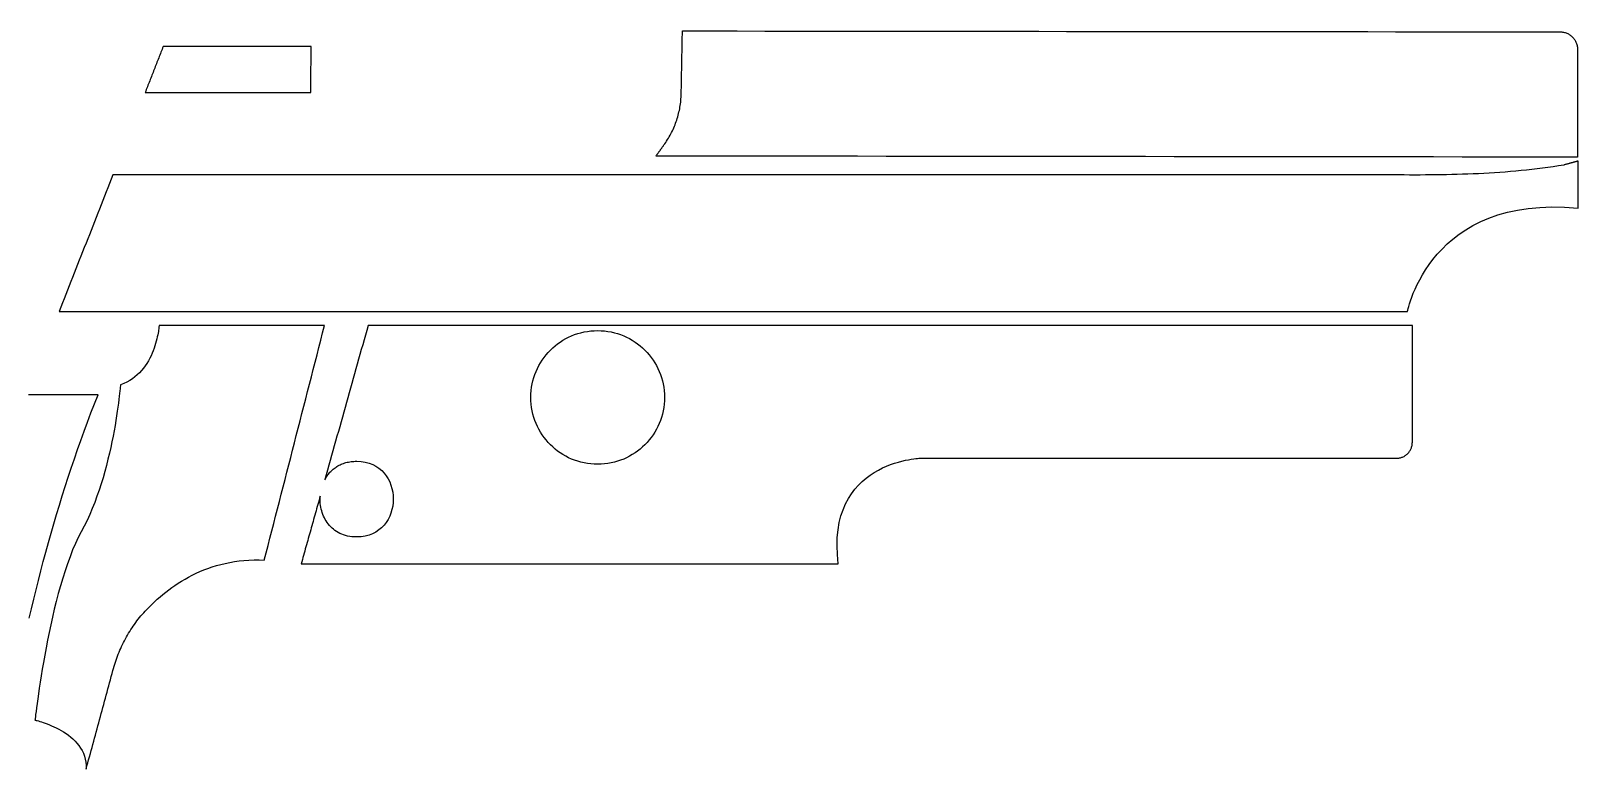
# Model space of a CAD drawing. Header units: metres. Extents: x 159 to 285, y -152 to -65.
# Drawn here: x 201.4 to 284.5, y -104.6 to -65 of the extents above; entities that cross this region are included whole.
import ezdxf

# ---------------------------------------------------------------- set-up
doc = ezdxf.new("R2010")
doc.units = ezdxf.units.M

msp = doc.modelspace()

# ---------------------------------------------------------------- linework, layer by layer
for points in [[(284.48, -71.748396), (282.932632, -71.746618), (281.385518, -71.74484), (279.83815, -71.743062), (278.291036, -71.741284), (276.743668, -71.739506), (275.196554, -71.737728), (273.649186, -71.73595), (272.102072, -71.734172), (270.554704, -71.732394), (269.00759, -71.730616), (267.460222, -71.728838), (265.913108, -71.72706), (264.36574, -71.725282), (262.818372, -71.723504), (261.271258, -71.721726), (259.724144, -71.719948), (258.17703, -71.71817), (256.629916, -71.716392), (255.082802, -71.714614), (253.535688, -71.712836), (251.988574, -71.711058), (250.44146, -71.70928), (248.894346, -71.707502), (247.347232, -71.705724), (245.799864, -71.703946), (244.25275, -71.702168), (242.705636, -71.70039), (241.158522, -71.698612), (239.611408, -71.696834), (238.064294, -71.695056), (236.51718, -71.693278), (234.970066, -71.6915), (234.984798, -71.670926), (234.99953, -71.650352), (235.014262, -71.629778), (235.028994, -71.609204), (235.043726, -71.58863), (235.058458, -71.568056), (235.07319, -71.547482), (235.087922, -71.526908), (235.102654, -71.506334), (235.117386, -71.48576), (235.132118, -71.465186), (235.14685, -71.444612), (235.161582, -71.424038), (235.176314, -71.403464), (235.191046, -71.38289), (235.205778, -71.362316), (235.22051, -71.341742), (235.235242, -71.321168), (235.249974, -71.300594), (235.264706, -71.28002), (235.279438, -71.259446), (235.29417, -71.238872), (235.308902, -71.218298), (235.323634, -71.197724), (235.338366, -71.17715), (235.353098, -71.156576), (235.36783, -71.136002), (235.382562, -71.115428), (235.397294, -71.094854), (235.412026, -71.07428), (235.426758, -71.053706), (235.44149, -71.033132), (235.493306, -70.95871), (235.543598, -70.883526), (235.592366, -70.80758), (235.63961, -70.730872), (235.68533, -70.653148), (235.729526, -70.574662), (235.772198, -70.495414), (235.813346, -70.415658), (235.85297, -70.33514), (235.89107, -70.25386), (235.927646, -70.172072), (235.962698, -70.089522), (235.996226, -70.006464), (236.02823, -69.922644), (236.05871, -69.838316), (236.087412, -69.75348), (236.11459, -69.668136), (236.140244, -69.582284), (236.164374, -69.495924), (236.186726, -69.409056), (236.207554, -69.321934), (236.226858, -69.234304), (236.244384, -69.146166), (236.260386, -69.057774), (236.27461, -68.969128), (236.28731, -68.879974), (236.298232, -68.790566), (236.307376, -68.700904), (236.314996, -68.610988), (236.320838, -68.520818), (236.325156, -68.430394), (236.327696, -68.33997), (236.329728, -68.23456), (236.33176, -68.12915), (236.333792, -68.02374), (236.335824, -67.91833), (236.337856, -67.81292), (236.339888, -67.70751), (236.34192, -67.6021), (236.343952, -67.49669), (236.345984, -67.39128), (236.348016, -67.28587), (236.350048, -67.18046), (236.35208, -67.07505), (236.354112, -66.96964), (236.356144, -66.86423), (236.358176, -66.75882), (236.360208, -66.65341), (236.36224, -66.548), (236.364272, -66.44259), (236.366304, -66.33718), (236.368336, -66.23177), (236.370368, -66.12636), (236.3724, -66.02095), (236.374432, -65.91554), (236.376464, -65.81013), (236.378496, -65.70472), (236.380528, -65.59931), (236.38256, -65.4939), (236.384592, -65.38849), (236.386624, -65.28308), (236.388656, -65.17767), (236.390688, -65.07226), (236.39272, -64.96685), (237.866174, -64.968374), (239.339628, -64.969898), (240.813082, -64.971422), (242.286536, -64.972946), (243.75999, -64.97447), (245.233444, -64.975994), (246.706898, -64.977518), (248.180352, -64.979042), (249.653806, -64.980566), (251.12726, -64.98209), (252.600714, -64.983614), (254.074168, -64.985138), (255.547622, -64.986662), (257.021076, -64.988186), (258.49453, -64.98971), (259.967984, -64.991234), (261.441438, -64.992758), (262.914892, -64.994282), (264.388346, -64.995806), (265.8618, -64.99733), (267.335254, -64.998854), (268.808708, -65.000378), (270.282162, -65.001902), (271.755616, -65.003426), (273.22907, -65.00495), (274.702524, -65.006474), (276.175978, -65.007998), (277.649432, -65.009522), (279.122886, -65.011046), (280.59634, -65.01257), (282.069794, -65.014094), (283.543248, -65.015618), (283.592778, -65.01638), (283.6418, -65.019682), (283.69006, -65.025524), (283.737558, -65.033652), (283.78404, -65.04432), (283.82976, -65.057274), (283.874464, -65.07226), (283.918152, -65.089532), (283.96057, -65.108836), (284.001718, -65.130172), (284.04185, -65.15354), (284.080458, -65.178686), (284.117796, -65.205864), (284.15361, -65.23482), (284.188154, -65.2653), (284.221174, -65.297558), (284.252416, -65.33134), (284.282134, -65.366646), (284.310074, -65.403476), (284.335982, -65.441576), (284.360112, -65.480946), (284.382464, -65.521586), (284.402784, -65.563496), (284.420818, -65.606422), (284.43682, -65.650364), (284.450536, -65.695322), (284.46222, -65.741296), (284.471364, -65.788032), (284.478222, -65.83553), (284.48254, -65.88379), (284.484572, -65.932812), (284.48381, -65.982342), (284.48381, -66.162428), (284.48381, -66.342514), (284.48381, -66.5226), (284.48381, -66.702686), (284.48381, -66.882772), (284.48381, -67.062858), (284.48381, -67.242944), (284.48381, -67.42303), (284.48381, -67.603116), (284.48381, -67.783202), (284.48381, -67.963288), (284.48381, -68.143374), (284.48381, -68.32346), (284.48381, -68.503546), (284.48381, -68.683632), (284.48381, -68.863718), (284.48381, -69.043804), (284.48381, -69.22389), (284.48381, -69.403976), (284.48381, -69.584062), (284.48381, -69.764148), (284.48381, -69.944234), (284.48381, -70.12432), (284.48381, -70.304406), (284.48381, -70.484492), (284.48381, -70.664578), (284.48381, -70.844664), (284.48381, -71.02475), (284.48381, -71.204836), (284.48381, -71.384922), (284.48381, -71.565008), (284.48381, -71.745094)], [(216.425018, -68.272406), (216.425526, -68.19519), (216.426034, -68.117974), (216.426542, -68.040758), (216.42705, -67.963542), (216.427558, -67.886326), (216.428066, -67.80911), (216.428574, -67.731894), (216.429082, -67.654678), (216.42959, -67.577462), (216.430098, -67.500246), (216.430606, -67.42303), (216.431114, -67.345814), (216.431622, -67.268598), (216.43213, -67.191382), (216.432638, -67.114166), (216.433146, -67.03695), (216.433654, -66.959734), (216.434162, -66.882518), (216.43467, -66.805302), (216.435178, -66.728086), (216.435686, -66.65087), (216.436194, -66.573654), (216.436702, -66.496438), (216.43721, -66.419222), (216.437718, -66.342006), (216.438226, -66.26479), (216.438734, -66.187574), (216.439242, -66.110358), (216.43975, -66.033142), (216.440258, -65.955926), (216.440766, -65.87871), (216.441274, -65.801494), (216.192862, -65.801494), (215.94445, -65.801494), (215.696038, -65.801494), (215.447626, -65.801494), (215.199214, -65.801494), (214.950802, -65.801494), (214.70239, -65.801494), (214.453978, -65.801494), (214.205566, -65.801494), (213.957154, -65.801494), (213.708742, -65.801494), (213.46033, -65.801494), (213.211918, -65.801494), (212.963506, -65.801494), (212.715094, -65.801494), (212.466682, -65.801494), (212.21827, -65.801494), (211.969858, -65.801494), (211.721446, -65.801494), (211.473034, -65.801494), (211.224622, -65.801494), (210.97621, -65.801494), (210.727798, -65.801494), (210.479386, -65.801494), (210.230974, -65.801494), (209.982562, -65.801494), (209.73415, -65.801494), (209.485738, -65.801494), (209.237326, -65.801494), (208.988914, -65.801494), (208.740502, -65.801494), (208.49209, -65.801494), (208.461864, -65.87871), (208.431638, -65.955926), (208.401412, -66.033142), (208.371186, -66.110358), (208.34096, -66.187574), (208.310734, -66.26479), (208.280508, -66.342006), (208.250282, -66.419222), (208.220056, -66.496438), (208.18983, -66.573654), (208.159604, -66.65087), (208.129378, -66.728086), (208.099152, -66.805302), (208.068926, -66.882518), (208.0387, -66.959734), (208.008474, -67.03695), (207.978248, -67.114166), (207.948022, -67.191382), (207.917796, -67.268598), (207.88757, -67.345814), (207.857344, -67.42303), (207.827118, -67.500246), (207.796892, -67.577462), (207.766666, -67.654678), (207.73644, -67.731894), (207.706214, -67.80911), (207.675988, -67.886326), (207.645762, -67.963542), (207.615536, -68.040758), (207.58531, -68.117974), (207.555084, -68.19519), (207.524858, -68.272406), (207.802988, -68.272406), (208.081118, -68.272406), (208.359248, -68.272406), (208.637378, -68.272406), (208.915508, -68.272406), (209.193638, -68.272406), (209.471768, -68.272406), (209.749898, -68.272406), (210.028028, -68.272406), (210.306158, -68.272406), (210.584288, -68.272406), (210.862418, -68.272406), (211.140548, -68.272406), (211.418678, -68.272406), (211.696808, -68.272406), (211.974938, -68.272406), (212.253068, -68.272406), (212.531198, -68.272406), (212.809328, -68.272406), (213.087458, -68.272406), (213.365588, -68.272406), (213.643718, -68.272406), (213.921848, -68.272406), (214.199978, -68.272406), (214.478108, -68.272406), (214.756238, -68.272406), (215.034368, -68.272406), (215.312498, -68.272406), (215.590628, -68.272406), (215.868758, -68.272406), (216.146888, -68.272406), (216.425018, -68.272406)], [(274.611338, -72.702928), (272.460466, -72.702928), (270.309594, -72.702928), (268.158722, -72.702928), (266.00785, -72.702928), (263.856978, -72.702928), (261.706106, -72.702928), (259.555234, -72.702928), (257.404362, -72.702928), (255.25349, -72.702928), (253.102618, -72.702928), (250.951746, -72.702928), (248.800874, -72.702928), (246.650002, -72.702928), (244.49913, -72.702928), (242.348258, -72.702928), (240.197386, -72.702928), (238.046514, -72.702928), (235.895642, -72.702928), (233.74477, -72.702928), (231.593898, -72.702928), (229.443026, -72.702928), (227.292154, -72.702928), (225.141282, -72.702928), (222.99041, -72.702928), (220.839538, -72.702928), (218.688666, -72.702928), (216.537794, -72.702928), (214.386922, -72.702928), (212.23605, -72.702928), (210.085178, -72.702928), (207.934306, -72.702928), (205.783434, -72.702928), (205.693518, -72.93229), (205.603602, -73.161652), (205.513686, -73.391014), (205.42377, -73.620376), (205.333854, -73.849738), (205.243938, -74.0791), (205.154022, -74.308462), (205.064106, -74.537824), (204.97419, -74.767186), (204.884274, -74.996548), (204.794358, -75.22591), (204.704442, -75.455272), (204.614526, -75.684634), (204.52461, -75.913996), (204.434694, -76.143358), (204.344778, -76.37272), (204.254862, -76.602082), (204.164946, -76.831444), (204.07503, -77.060806), (203.985114, -77.290168), (203.895198, -77.51953), (203.805282, -77.748892), (203.715366, -77.978254), (203.62545, -78.207616), (203.535534, -78.436978), (203.445618, -78.66634), (203.355702, -78.895702), (203.265786, -79.125064), (203.17587, -79.354426), (203.085954, -79.583788), (202.996038, -79.81315), (202.906122, -80.042512), (205.170024, -80.042512), (207.433926, -80.042512), (209.697828, -80.042512), (211.96173, -80.042512), (214.225632, -80.042512), (216.489534, -80.042512), (218.753436, -80.042512), (221.017338, -80.042512), (223.28124, -80.042512), (225.545142, -80.042512), (227.809044, -80.042512), (230.072946, -80.042512), (232.336848, -80.042512), (234.60075, -80.042512), (236.864652, -80.042512), (239.128554, -80.042512), (241.392456, -80.042512), (243.656358, -80.042512), (245.92026, -80.042512), (248.184162, -80.042512), (250.448064, -80.042512), (252.711966, -80.042512), (254.975868, -80.042512), (257.23977, -80.042512), (259.503672, -80.042512), (261.767574, -80.042512), (264.031476, -80.042512), (266.295378, -80.042512), (268.55928, -80.042512), (270.823182, -80.042512), (273.087084, -80.042512), (275.350986, -80.042512), (275.354796, -80.024224), (275.366734, -79.971138), (275.387816, -79.885794), (275.419058, -79.770732), (275.461476, -79.628238), (275.516086, -79.460852), (275.583904, -79.271114), (275.665946, -79.061564), (275.762974, -78.834488), (275.876258, -78.592426), (276.006814, -78.337918), (276.155658, -78.07325), (276.323806, -77.801216), (276.51202, -77.524102), (276.72157, -77.244448), (276.953472, -76.96454), (277.208742, -76.687172), (277.488142, -76.41463), (277.792942, -76.149454), (278.123904, -75.89393), (278.482298, -75.650852), (278.86914, -75.422506), (279.285192, -75.211432), (279.731724, -75.019916), (280.209498, -74.850752), (280.719784, -74.706226), (281.263344, -74.588878), (281.841194, -74.500994), (282.454604, -74.445368), (283.104336, -74.424286), (283.791406, -74.440288), (284.517084, -74.495914), (284.517084, -74.416666), (284.517084, -74.337418), (284.517084, -74.25817), (284.517084, -74.178922), (284.517084, -74.099674), (284.517084, -74.020426), (284.517084, -73.941178), (284.517084, -73.86193), (284.517084, -73.782682), (284.517084, -73.703434), (284.517084, -73.624186), (284.517084, -73.544938), (284.517084, -73.46569), (284.517084, -73.386442), (284.517084, -73.307194), (284.517084, -73.227946), (284.517084, -73.148698), (284.517084, -73.06945), (284.517084, -72.990202), (284.517084, -72.910954), (284.517084, -72.831706), (284.517084, -72.752458), (284.517084, -72.67321), (284.517084, -72.593962), (284.517084, -72.514714), (284.517084, -72.435466), (284.517084, -72.356218), (284.517084, -72.27697), (284.517084, -72.197722), (284.517084, -72.118474), (284.517084, -72.039226), (284.517084, -71.959978), (284.492954, -71.966582), (284.468824, -71.973186), (284.444694, -71.97979), (284.420564, -71.986394), (284.396434, -71.992998), (284.372304, -71.999602), (284.348174, -72.006206), (284.324044, -72.01281), (284.299914, -72.019414), (284.275784, -72.026018), (284.251654, -72.032622), (284.227524, -72.039226), (284.203394, -72.04583), (284.179264, -72.052434), (284.155134, -72.059038), (284.131004, -72.065642), (284.106874, -72.072246), (284.082744, -72.07885), (284.058614, -72.085454), (284.034484, -72.092058), (284.010354, -72.098662), (283.986224, -72.105266), (283.962094, -72.11187), (283.937964, -72.118474), (283.913834, -72.125078), (283.889704, -72.131682), (283.865574, -72.138286), (283.841444, -72.14489), (283.817314, -72.151494), (283.793184, -72.158098), (283.769054, -72.164702), (283.744924, -72.171306), (283.459682, -72.21728), (283.17444, -72.260714), (282.888944, -72.301608), (282.603448, -72.339962), (282.317698, -72.37603), (282.031948, -72.409812), (281.746198, -72.441308), (281.460194, -72.470772), (281.17419, -72.498204), (280.888186, -72.523604), (280.602182, -72.546972), (280.316178, -72.568562), (280.030174, -72.58812), (279.74417, -72.6059), (279.458166, -72.622156), (279.172162, -72.636634), (278.886158, -72.649588), (278.600154, -72.661018), (278.31415, -72.671178), (278.028146, -72.679814), (277.742396, -72.68718), (277.456646, -72.693276), (277.170896, -72.698356), (276.8854, -72.70242), (276.600158, -72.705468), (276.314916, -72.7075), (276.029928, -72.708516), (275.74494, -72.70877), (275.460206, -72.708262), (275.175726, -72.706992), (274.8915, -72.705214), (274.607528, -72.702928)], [(213.926928, -93.404182), (214.02802, -93.010228), (214.129112, -92.616274), (214.230204, -92.22232), (214.331296, -91.828366), (214.432388, -91.434412), (214.53348, -91.040458), (214.634572, -90.646504), (214.735664, -90.25255), (214.836756, -89.858596), (214.937848, -89.464642), (215.03894, -89.070688), (215.140032, -88.676734), (215.241124, -88.28278), (215.342216, -87.888826), (215.443308, -87.494872), (215.5444, -87.100918), (215.645492, -86.706964), (215.746584, -86.31301), (215.847676, -85.919056), (215.948768, -85.525102), (216.04986, -85.131148), (216.150952, -84.737194), (216.252044, -84.34324), (216.353136, -83.949286), (216.454228, -83.555332), (216.55532, -83.161378), (216.656412, -82.767424), (216.757504, -82.37347), (216.858596, -81.979516), (216.959688, -81.585562), (217.06078, -81.191608), (217.161872, -80.797654), (216.883996, -80.797654), (216.60612, -80.797654), (216.328244, -80.797654), (216.050368, -80.797654), (215.772492, -80.797654), (215.494616, -80.797654), (215.21674, -80.797654), (214.938864, -80.797654), (214.660988, -80.797654), (214.383112, -80.797654), (214.105236, -80.797654), (213.82736, -80.797654), (213.549484, -80.797654), (213.271608, -80.797654), (212.993732, -80.797654), (212.715856, -80.797654), (212.43798, -80.797654), (212.160104, -80.797654), (211.882228, -80.797654), (211.604352, -80.797654), (211.326476, -80.797654), (211.0486, -80.797654), (210.770724, -80.797654), (210.492848, -80.797654), (210.214972, -80.797654), (209.937096, -80.797654), (209.65922, -80.797654), (209.381344, -80.797654), (209.103468, -80.797654), (208.825592, -80.797654), (208.547716, -80.797654), (208.26984, -80.797654), (208.269332, -80.80502), (208.267808, -80.826356), (208.26476, -80.861154), (208.259934, -80.908398), (208.253076, -80.967326), (208.243932, -81.036922), (208.231994, -81.116678), (208.217008, -81.205578), (208.198974, -81.30286), (208.177384, -81.407762), (208.15173, -81.519268), (208.122012, -81.63687), (208.087976, -81.759552), (208.049114, -81.886552), (208.005172, -82.017108), (207.955896, -82.150458), (207.901032, -82.285586), (207.840072, -82.42173), (207.773016, -82.558128), (207.699356, -82.694018), (207.618838, -82.828638), (207.531208, -82.960972), (207.435958, -83.090258), (207.333088, -83.215734), (207.22209, -83.336638), (207.10271, -83.452208), (206.974694, -83.561428), (206.837788, -83.663536), (206.691484, -83.75777), (206.535782, -83.843368), (206.370174, -83.919314), (206.194406, -83.9851), (206.19339, -83.998816), (206.190088, -84.038948), (206.184246, -84.10448), (206.175864, -84.194142), (206.164688, -84.306918), (206.150464, -84.441538), (206.132938, -84.596732), (206.11211, -84.771738), (206.087472, -84.965032), (206.059278, -85.175852), (206.02702, -85.402674), (205.990444, -85.644482), (205.94955, -85.90026), (205.904084, -86.168738), (205.854046, -86.4489), (205.798928, -86.739476), (205.73873, -87.03945), (205.673198, -87.347552), (205.602078, -87.662766), (205.52537, -87.983822), (205.442566, -88.309704), (205.35392, -88.639142), (205.258924, -88.97112), (205.157324, -89.304368), (205.04912, -89.637616), (204.934058, -89.970102), (204.811884, -90.300302), (204.682598, -90.627454), (204.545946, -90.950034), (204.401674, -91.267026), (204.249528, -91.577414), (204.089254, -91.879928), (203.929996, -92.185236), (203.776326, -92.511118), (203.628244, -92.855542), (203.48575, -93.216476), (203.348844, -93.591888), (203.217526, -93.98), (203.091542, -94.378526), (202.971146, -94.785688), (202.856084, -95.199454), (202.746356, -95.618046), (202.641962, -96.039178), (202.542902, -96.461072), (202.448922, -96.881696), (202.360276, -97.299018), (202.27671, -97.711006), (202.198224, -98.115882), (202.124818, -98.511614), (202.056492, -98.89617), (201.992992, -99.267518), (201.934572, -99.623626), (201.880978, -99.962716), (201.83221, -100.282756), (201.788268, -100.581714), (201.749152, -100.857558), (201.714862, -101.108256), (201.685144, -101.33203), (201.660252, -101.526848), (201.639932, -101.690678), (201.624184, -101.821488), (201.613008, -101.9175), (201.606404, -101.976428), (201.604118, -101.996494), (201.612246, -101.998272), (201.635868, -102.00386), (201.673968, -102.013258), (201.72553, -102.02672), (201.789538, -102.0445), (201.864976, -102.066598), (201.950574, -102.093014), (202.04557, -102.124002), (202.148694, -102.159816), (202.25893, -102.200456), (202.375262, -102.246176), (202.496674, -102.29723), (202.621896, -102.353618), (202.750166, -102.41534), (202.880214, -102.48265), (203.011024, -102.555802), (203.14158, -102.634796), (203.270866, -102.719886), (203.397866, -102.811072), (203.52131, -102.908608), (203.640436, -103.012748), (203.753974, -103.123492), (203.860908, -103.241094), (203.960222, -103.365554), (204.0509, -103.497126), (204.131672, -103.63581), (204.201776, -103.78186), (204.259942, -103.93553), (204.305154, -104.09682), (204.336396, -104.265984), (204.352652, -104.443022), (204.352906, -104.628188), (204.397864, -104.46258), (204.442822, -104.296972), (204.48778, -104.131364), (204.532738, -103.965756), (204.577696, -103.800148), (204.622654, -103.63454), (204.667612, -103.468932), (204.71257, -103.303324), (204.757528, -103.137716), (204.802486, -102.972108), (204.847444, -102.8065), (204.892402, -102.640892), (204.93736, -102.475284), (204.982318, -102.309676), (205.027276, -102.144068), (205.072234, -101.97846), (205.117192, -101.812852), (205.16215, -101.647244), (205.207108, -101.481636), (205.252066, -101.316028), (205.297024, -101.15042), (205.341982, -100.984812), (205.38694, -100.819204), (205.431898, -100.653596), (205.476856, -100.487988), (205.521814, -100.32238), (205.566772, -100.156772), (205.61173, -99.991164), (205.656688, -99.825556), (205.701646, -99.659948), (205.746604, -99.49434), (205.791562, -99.328732), (205.822296, -99.217988), (205.854554, -99.107752), (205.888336, -98.998024), (205.923642, -98.888804), (205.960472, -98.780092), (205.998826, -98.672142), (206.038704, -98.5647), (206.080106, -98.45802), (206.123032, -98.351848), (206.167482, -98.246438), (206.213456, -98.141536), (206.260954, -98.037396), (206.309976, -97.934018), (206.360522, -97.831402), (206.412592, -97.729548), (206.466186, -97.62871), (206.521304, -97.528634), (206.577946, -97.42932), (206.635858, -97.331022), (206.695294, -97.233486), (206.756254, -97.136966), (206.818738, -97.041462), (206.882746, -96.94672), (206.948278, -96.852994), (207.015334, -96.760284), (207.083914, -96.66859), (207.154018, -96.578166), (207.225392, -96.488758), (207.29829, -96.400366), (207.372712, -96.313244), (207.448658, -96.227138), (207.526128, -96.142302), (207.646016, -96.015302), (207.770984, -95.88754), (207.901032, -95.75927), (208.03616, -95.631), (208.176368, -95.502984), (208.321656, -95.375476), (208.472024, -95.24873), (208.627472, -95.123508), (208.788254, -94.99981), (208.954116, -94.878144), (209.125058, -94.758764), (209.301334, -94.641924), (209.48269, -94.528132), (209.66938, -94.417642), (209.86115, -94.310962), (210.058254, -94.208346), (210.260438, -94.110048), (210.467956, -94.016576), (210.680808, -93.928184), (210.898994, -93.845126), (211.12226, -93.76791), (211.35086, -93.69679), (211.584794, -93.632274), (211.824062, -93.574616), (212.068664, -93.52407), (212.3186, -93.481144), (212.57387, -93.446092), (212.834474, -93.419168), (213.100412, -93.40088), (213.371938, -93.391482), (213.648798, -93.391228), (213.930992, -93.400626)], [(219.50172, -80.79613), (219.429076, -81.054956), (219.356432, -81.313782), (219.283788, -81.572608), (219.211144, -81.831434), (219.1385, -82.09026), (219.065856, -82.349086), (218.993212, -82.607912), (218.920568, -82.866738), (218.847924, -83.125564), (218.77528, -83.38439), (218.702636, -83.643216), (218.629992, -83.902042), (218.557348, -84.160868), (218.484704, -84.419694), (218.41206, -84.67852), (218.339416, -84.937346), (218.266772, -85.196172), (218.194128, -85.454998), (218.121484, -85.713824), (218.04884, -85.97265), (217.976196, -86.231476), (217.903552, -86.490302), (217.830908, -86.749128), (217.758264, -87.007954), (217.68562, -87.26678), (217.612976, -87.525606), (217.540332, -87.784432), (217.467688, -88.043258), (217.395044, -88.302084), (217.3224, -88.56091), (217.249756, -88.819736), (217.177112, -89.078562), (217.206068, -89.02573), (217.236802, -88.97366), (217.26906, -88.922606), (217.302842, -88.872568), (217.338148, -88.823546), (217.374978, -88.775794), (217.413332, -88.729058), (217.453464, -88.683592), (217.49512, -88.639396), (217.5383, -88.59647), (217.583004, -88.555068), (217.629486, -88.514936), (217.677492, -88.476328), (217.727022, -88.439244), (217.778076, -88.403684), (217.830654, -88.369902), (217.88501, -88.337644), (217.94089, -88.307164), (217.998294, -88.278462), (218.057222, -88.251538), (218.117674, -88.226392), (218.179904, -88.203278), (218.243658, -88.182196), (218.308936, -88.163146), (218.375738, -88.146128), (218.444318, -88.131142), (218.514422, -88.118442), (218.58605, -88.107774), (218.659202, -88.099392), (218.734132, -88.093296), (218.810586, -88.08974), (218.888564, -88.08847), (219.126816, -88.100154), (219.349574, -88.13419), (219.557092, -88.189054), (219.749116, -88.263222), (219.9259, -88.355424), (220.08719, -88.463882), (220.232986, -88.587326), (220.363542, -88.724232), (220.478604, -88.873076), (220.578426, -89.032334), (220.662754, -89.200482), (220.731842, -89.375996), (220.785436, -89.557606), (220.82379, -89.743788), (220.84665, -89.932764), (220.85427, -90.123264), (220.846396, -90.313764), (220.823282, -90.50274), (220.784674, -90.688922), (220.730826, -90.870532), (220.661738, -91.046046), (220.577156, -91.214194), (220.477334, -91.373452), (220.362018, -91.522296), (220.231462, -91.659202), (220.085666, -91.782646), (219.924376, -91.891104), (219.747846, -91.983306), (219.556076, -92.057474), (219.348812, -92.112338), (219.126308, -92.146374), (218.88831, -92.158058), (218.760802, -92.154756), (218.637612, -92.145104), (218.51874, -92.129356), (218.404186, -92.107512), (218.29395, -92.079826), (218.187778, -92.046806), (218.085924, -92.008452), (217.988388, -91.965018), (217.89517, -91.916504), (217.80627, -91.863418), (217.721688, -91.806014), (217.64117, -91.744292), (217.56497, -91.678506), (217.493088, -91.60891), (217.425524, -91.535758), (217.362278, -91.459304), (217.303096, -91.379802), (217.248232, -91.297252), (217.197686, -91.212162), (217.151458, -91.124532), (217.109548, -91.034616), (217.071956, -90.942668), (217.038428, -90.848942), (217.009218, -90.753438), (216.984326, -90.656664), (216.963752, -90.55862), (216.947242, -90.459814), (216.93505, -90.360246), (216.927176, -90.26017), (216.92362, -90.15984), (216.924382, -90.059256), (216.929208, -89.958926), (216.897204, -90.072718), (216.8652, -90.18651), (216.833196, -90.300302), (216.801192, -90.414094), (216.769188, -90.527886), (216.737184, -90.641678), (216.70518, -90.75547), (216.673176, -90.869262), (216.641172, -90.983054), (216.609168, -91.096846), (216.577164, -91.210638), (216.54516, -91.32443), (216.513156, -91.438222), (216.481152, -91.552014), (216.449148, -91.665806), (216.417144, -91.779598), (216.38514, -91.89339), (216.353136, -92.007182), (216.321132, -92.120974), (216.289128, -92.234766), (216.257124, -92.348558), (216.22512, -92.46235), (216.193116, -92.576142), (216.161112, -92.689934), (216.129108, -92.803726), (216.097104, -92.917518), (216.0651, -93.03131), (216.033096, -93.145102), (216.001092, -93.258894), (215.969088, -93.372686), (215.937084, -93.486478), (215.90508, -93.60027), (216.807034, -93.60027), (217.708988, -93.60027), (218.610942, -93.60027), (219.512896, -93.60027), (220.41485, -93.60027), (221.316804, -93.60027), (222.218758, -93.60027), (223.120712, -93.60027), (224.022666, -93.60027), (224.92462, -93.60027), (225.826574, -93.60027), (226.728528, -93.60027), (227.630482, -93.60027), (228.532436, -93.60027), (229.43439, -93.60027), (230.336344, -93.60027), (231.238298, -93.60027), (232.140252, -93.60027), (233.042206, -93.60027), (233.94416, -93.60027), (234.846114, -93.60027), (235.748068, -93.60027), (236.650022, -93.60027), (237.551976, -93.60027), (238.45393, -93.60027), (239.355884, -93.60027), (240.257838, -93.60027), (241.159792, -93.60027), (242.061746, -93.60027), (242.9637, -93.60027), (243.865654, -93.60027), (244.767608, -93.60027), (244.718332, -93.097858), (244.70106, -92.625926), (244.71376, -92.183712), (244.7544, -91.769946), (244.820948, -91.383866), (244.911626, -91.02471), (245.024148, -90.691208), (245.156736, -90.382598), (245.307358, -90.097864), (245.473982, -89.83599), (245.654576, -89.59596), (245.847108, -89.377012), (246.049546, -89.17813), (246.260112, -88.998298), (246.476774, -88.8365), (246.6975, -88.691974), (246.920258, -88.56345), (247.143016, -88.450166), (247.363996, -88.351106), (247.580912, -88.265508), (247.791986, -88.192356), (247.995186, -88.13038), (248.18848, -88.079072), (248.369836, -88.037162), (248.537222, -88.003634), (248.68886, -87.977726), (248.822718, -87.958422), (248.93651, -87.944706), (249.028458, -87.935816), (249.096784, -87.930736), (249.139202, -87.92845), (249.15368, -87.927942), (249.95378, -87.927942), (250.75388, -87.927942), (251.55398, -87.927942), (252.35408, -87.927942), (253.15418, -87.927942), (253.95428, -87.927942), (254.75438, -87.927942), (255.55448, -87.927942), (256.35458, -87.927942), (257.15468, -87.927942), (257.95478, -87.927942), (258.75488, -87.927942), (259.55498, -87.927942), (260.35508, -87.927942), (261.15518, -87.927942), (261.95528, -87.927942), (262.75538, -87.927942), (263.55548, -87.927942), (264.35558, -87.927942), (265.15568, -87.927942), (265.95578, -87.927942), (266.75588, -87.927942), (267.55598, -87.927942), (268.35608, -87.927942), (269.15618, -87.927942), (269.95628, -87.927942), (270.75638, -87.927942), (271.55648, -87.927942), (272.35658, -87.927942), (273.15668, -87.927942), (273.95678, -87.927942), (274.75688, -87.927942), (274.800822, -87.926926), (274.844256, -87.923624), (274.887182, -87.91829), (274.929346, -87.91067), (274.970748, -87.901018), (275.011388, -87.889588), (275.051266, -87.876126), (275.090128, -87.860886), (275.127974, -87.843614), (275.164804, -87.824818), (275.200618, -87.804244), (275.235416, -87.781892), (275.268944, -87.758016), (275.301202, -87.732616), (275.33219, -87.705692), (275.361908, -87.677244), (275.390356, -87.647526), (275.41728, -87.616538), (275.44268, -87.58428), (275.466556, -87.550752), (275.488908, -87.515954), (275.509482, -87.48014), (275.528278, -87.44331), (275.54555, -87.405464), (275.56079, -87.366602), (275.574252, -87.326724), (275.585682, -87.286084), (275.595334, -87.244682), (275.602954, -87.202518), (275.608288, -87.159592), (275.61159, -87.116158), (275.612606, -87.071962), (275.612606, -86.875874), (275.612606, -86.679786), (275.612606, -86.483698), (275.612606, -86.28761), (275.612606, -86.091522), (275.612606, -85.895434), (275.612606, -85.699346), (275.612606, -85.503258), (275.612606, -85.30717), (275.612606, -85.111082), (275.612606, -84.914994), (275.612606, -84.718906), (275.612606, -84.522818), (275.612606, -84.32673), (275.612606, -84.130642), (275.612606, -83.934554), (275.612606, -83.738466), (275.612606, -83.542378), (275.612606, -83.34629), (275.612606, -83.150202), (275.612606, -82.954114), (275.612606, -82.758026), (275.612606, -82.561938), (275.612606, -82.36585), (275.612606, -82.169762), (275.612606, -81.973674), (275.612606, -81.777586), (275.612606, -81.581498), (275.612606, -81.38541), (275.612606, -81.189322), (275.612606, -80.993234), (275.612606, -80.797146), (273.85899, -80.797146), (272.105374, -80.797146), (270.352012, -80.797146), (268.598396, -80.797146), (266.84478, -80.797146), (265.091164, -80.797146), (263.337548, -80.797146), (261.584186, -80.797146), (259.83057, -80.797146), (258.076954, -80.797146), (256.323338, -80.797146), (254.569722, -80.797146), (252.816106, -80.797146), (251.06249, -80.797146), (249.308874, -80.797146), (247.555258, -80.797146), (245.801642, -80.797146), (244.048026, -80.797146), (242.29441, -80.797146), (240.540794, -80.797146), (238.787178, -80.797146), (237.033562, -80.797146), (235.279946, -80.797146), (233.52633, -80.797146), (231.772714, -80.797146), (230.019098, -80.797146), (228.265482, -80.797146), (226.511866, -80.797146), (224.75825, -80.797146), (223.004634, -80.797146), (221.251018, -80.797146), (219.497402, -80.797146)], [(235.429552, -84.66074), (235.42498, -84.845652), (235.41101, -85.028024), (235.38815, -85.207856), (235.356654, -85.384894), (235.316522, -85.55863), (235.268008, -85.729064), (235.21162, -85.895942), (235.147358, -86.05901), (235.075476, -86.218268), (234.996228, -86.373208), (234.909614, -86.523576), (234.816142, -86.669372), (234.716066, -86.810342), (234.609386, -86.945978), (234.496356, -87.07628), (234.377484, -87.200994), (234.25277, -87.319866), (234.122468, -87.432896), (233.986832, -87.539576), (233.845862, -87.639652), (233.700066, -87.733124), (233.549698, -87.819738), (233.394758, -87.898986), (233.2355, -87.970868), (233.072432, -88.03513), (232.905554, -88.091518), (232.73512, -88.140032), (232.561384, -88.180164), (232.384346, -88.21166), (232.204514, -88.23452), (232.022142, -88.24849), (231.83723, -88.253062), (231.652318, -88.24849), (231.469946, -88.23452), (231.290114, -88.21166), (231.113076, -88.180164), (230.93934, -88.140032), (230.768906, -88.091518), (230.602028, -88.03513), (230.43896, -87.970868), (230.279702, -87.898986), (230.124762, -87.819738), (229.974394, -87.733124), (229.828598, -87.639652), (229.687628, -87.539576), (229.551992, -87.432896), (229.42169, -87.319866), (229.296976, -87.200994), (229.178104, -87.07628), (229.065074, -86.945978), (228.958394, -86.810342), (228.858318, -86.669372), (228.764846, -86.523576), (228.678232, -86.373208), (228.598984, -86.218268), (228.527102, -86.05901), (228.46284, -85.895942), (228.406452, -85.729064), (228.357938, -85.55863), (228.317806, -85.384894), (228.28631, -85.207856), (228.26345, -85.028024), (228.24948, -84.845652), (228.244908, -84.66074), (228.24948, -84.475828), (228.26345, -84.293456), (228.28631, -84.113624), (228.317806, -83.936586), (228.357938, -83.76285), (228.406452, -83.592416), (228.46284, -83.425538), (228.527102, -83.26247), (228.598984, -83.103212), (228.678232, -82.948272), (228.764846, -82.797904), (228.858318, -82.652108), (228.958394, -82.511138), (229.065074, -82.375502), (229.178104, -82.2452), (229.296976, -82.120486), (229.42169, -82.001614), (229.551992, -81.888584), (229.687628, -81.781904), (229.828598, -81.681828), (229.974394, -81.588356), (230.124762, -81.501742), (230.279702, -81.422494), (230.43896, -81.350612), (230.602028, -81.28635), (230.768906, -81.229962), (230.93934, -81.181448), (231.113076, -81.141316), (231.290114, -81.10982), (231.469946, -81.08696), (231.652318, -81.07299), (231.83723, -81.068418), (232.022142, -81.07299), (232.204514, -81.08696), (232.384346, -81.10982), (232.561384, -81.141316), (232.73512, -81.181448), (232.905554, -81.229962), (233.072432, -81.28635), (233.2355, -81.350612), (233.394758, -81.422494), (233.549698, -81.501742), (233.700066, -81.588356), (233.845862, -81.681828), (233.986832, -81.781904), (234.122468, -81.888584), (234.25277, -82.001614), (234.377484, -82.120486), (234.496356, -82.2452), (234.609386, -82.375502), (234.716066, -82.511138), (234.816142, -82.652108), (234.909614, -82.797904), (234.996228, -82.948272), (235.075476, -83.103212), (235.147358, -83.26247), (235.21162, -83.425538), (235.268008, -83.592416), (235.316522, -83.76285), (235.356654, -83.936586), (235.38815, -84.113624), (235.41101, -84.293456), (235.42498, -84.475828), (235.429552, -84.66074)], [(201.299572, -96.52635), (201.416158, -96.015556), (201.536046, -95.505524), (201.659236, -94.996254), (201.785728, -94.487746), (201.915522, -93.98), (202.048364, -93.473016), (202.184508, -92.967048), (202.323954, -92.461842), (202.466702, -91.957652), (202.612498, -91.454224), (202.761596, -90.951812), (202.913996, -90.450416), (203.069444, -89.950036), (203.228194, -89.450672), (203.390246, -88.952324), (203.555346, -88.454992), (203.723748, -87.958676), (203.895198, -87.46363), (204.06995, -86.9696), (204.24775, -86.476586), (204.428852, -85.984842), (204.613002, -85.494368), (204.800454, -85.00491), (204.990954, -84.516722), (204.857604, -84.516722), (204.724254, -84.516722), (204.590904, -84.516722), (204.457554, -84.516722), (204.324204, -84.516722), (204.190854, -84.516722), (204.057504, -84.516722), (203.924154, -84.516722), (203.790804, -84.516722), (203.657454, -84.516722), (203.524104, -84.516722), (203.390754, -84.516722), (203.257404, -84.516722), (203.124054, -84.516722), (202.990704, -84.516722), (202.857354, -84.516722), (202.724004, -84.516722), (202.590654, -84.516722), (202.457304, -84.516722), (202.323954, -84.516722), (202.190604, -84.516722), (202.057254, -84.516722), (201.923904, -84.516722), (201.790554, -84.516722), (201.657204, -84.516722), (201.523854, -84.516722), (201.390504, -84.516722), (201.257154, -84.516722)]]:
    msp.add_lwpolyline(points)

doc.saveas('drawing.dxf')
